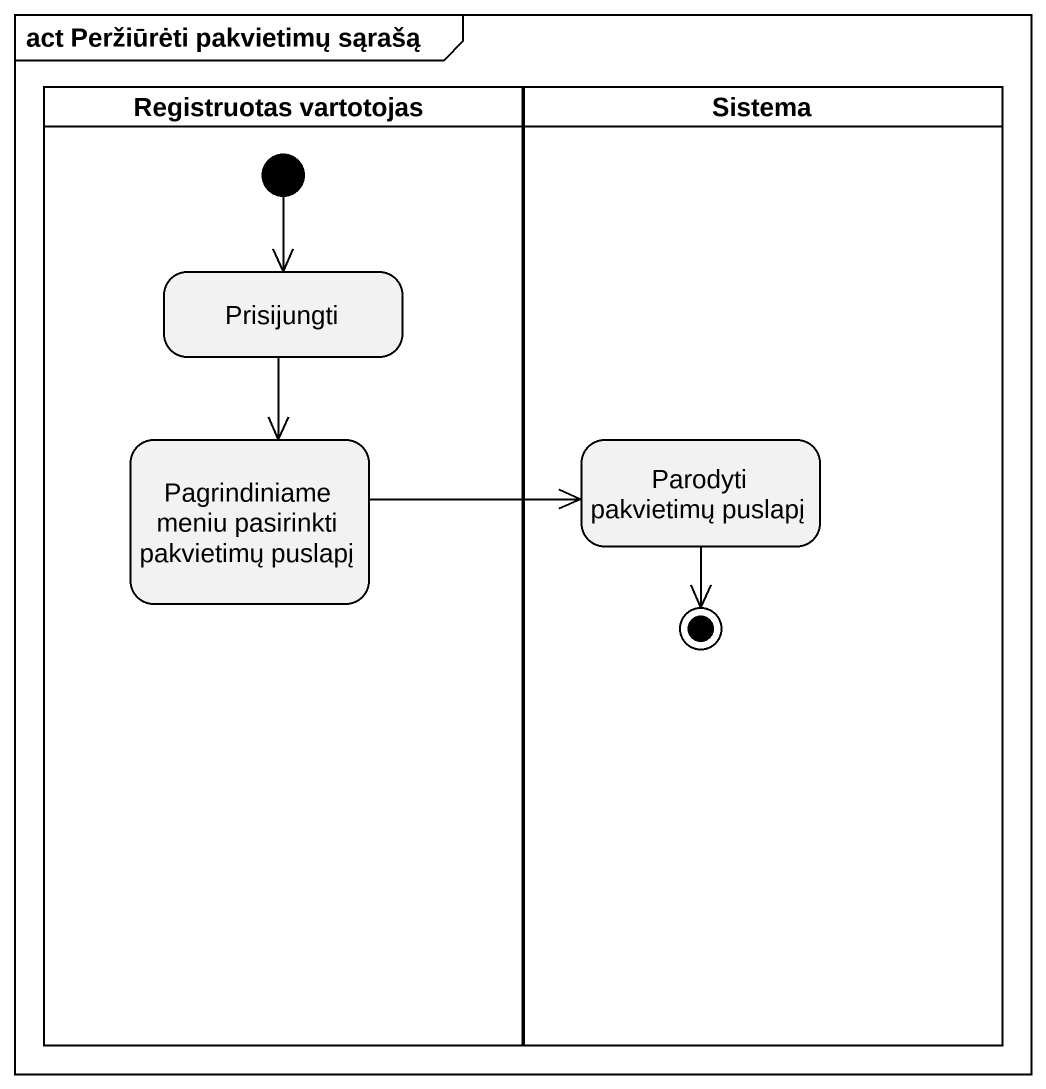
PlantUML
@startuml
mainframe act Peržiūrėti pakvietimų sąrašą
hide empty description
state "Registruotas vartotojas" as Registruotas_vartotojas <<partition>> {
  state Prisijungti
  state "Pagrindiniame meniu pasirinkti pakvietimų puslapį" as Pagrindiniame_meniu
  [*] --> Prisijungti
}
state Sistema <<partition>> {
  state "Parodyti pakvietimų puslapį" as Parodyti_pakvietimų_puslapį
  Parodyti_pakvietimų_puslapį --> [*]
}
Prisijungti --> Pagrindiniame_meniu
Pagrindiniame_meniu -right-> Parodyti_pakvietimų_puslapį
@enduml
